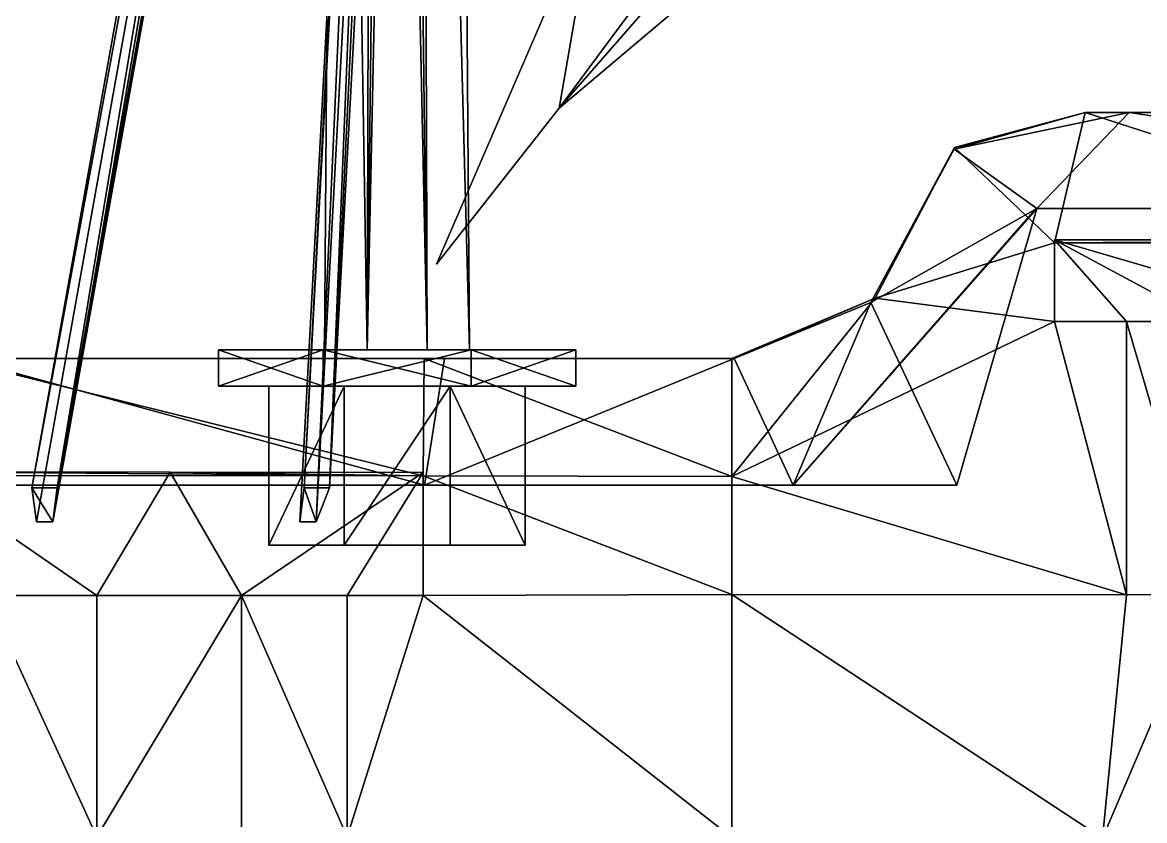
# Model space of a CAD drawing. Extents: x -936 to 1055, y -439 to 1376.
# Drawn here: x -160.4 to 227, y -45 to 230.6 of the extents above; entities that cross this region are included whole.
import ezdxf

# ---------------------------------------------------------------- set-up
doc = ezdxf.new("R2010")
doc.units = 0
doc.layers.get('0').update_dxf_attribs({"linetype": 'CONTINUOUS'})

msp = doc.modelspace()

# ---------------------------------------------------------------- linework, layer by layer
at = {"color": 7}
for points in [[(-157.17, 69.85, -378.05), (-35.44, 748.76, -31.68), (-33.89, 737.01, -20.45), (-157.17, 69.85, -378.05)], [(-157.17, 69.85, -378.05), (-148.42, 69.85, -378.05), (-35.44, 748.76, -31.68), (-157.17, 69.85, -378.05)], [(-33.89, 737.01, 20.45), (-35.44, 748.76, 31.68), (-157.17, 69.85, 378.05), (-33.89, 737.01, 20.45)], [(-35.44, 748.76, 31.68), (-148.42, 69.85, 378.05), (-157.17, 69.85, 378.05), (-35.44, 748.76, 31.68)], [(-148.42, 69.85, -378.05), (-26.69, 748.76, -31.68), (-35.44, 748.76, -31.68), (-148.42, 69.85, -378.05)], [(-148.42, 69.85, -378.05), (-28.24, 737.01, -20.45), (-26.69, 748.76, -31.68), (-148.42, 69.85, -378.05)], [(-35.44, 748.76, 31.68), (-26.69, 748.76, 31.68), (-148.42, 69.85, 378.05), (-35.44, 748.76, 31.68)], [(-26.69, 748.76, 31.68), (-28.24, 737.01, 20.45), (-148.42, 69.85, 378.05), (-26.69, 748.76, 31.68)], [(-63.12, 69.85, -378.05), (-26.69, 748.76, -31.68), (-28.24, 737.01, -20.45), (-63.12, 69.85, -378.05)], [(-63.12, 69.85, -378.05), (-54.37, 69.85, -378.05), (-26.69, 748.76, -31.68), (-63.12, 69.85, -378.05)], [(-28.24, 737.01, 20.45), (-26.69, 748.76, 31.68), (-63.12, 69.85, 378.05), (-28.24, 737.01, 20.45)], [(-26.69, 748.76, 31.68), (-54.37, 69.85, 378.05), (-63.12, 69.85, 378.05), (-26.69, 748.76, 31.68)], [(-54.37, 69.85, -378.05), (-17.94, 748.76, -31.68), (-26.69, 748.76, -31.68), (-54.37, 69.85, -378.05)], [(-54.37, 69.85, -378.05), (-22.6, 737.01, -20.45), (-17.94, 748.76, -31.68), (-54.37, 69.85, -378.05)], [(-26.69, 748.76, 31.68), (-17.94, 748.76, 31.68), (-54.37, 69.85, 378.05), (-26.69, 748.76, 31.68)], [(-17.94, 748.76, 31.68), (-22.6, 737.01, 20.45), (-54.37, 69.85, 378.05), (-17.94, 748.76, 31.68)], [(-155.62, 58.1, -366.81), (-157.17, 69.85, -378.05), (-33.89, 737.01, -20.45), (-155.62, 58.1, -366.81)], [(-33.89, 737.01, 20.45), (-157.17, 69.85, 378.05), (-155.62, 58.1, 366.81), (-33.89, 737.01, 20.45)], [(-149.97, 58.1, -366.81), (-155.62, 58.1, -366.81), (-33.89, 737.01, -20.45), (-149.97, 58.1, -366.81)], [(-33.89, 737.01, 20.45), (-155.62, 58.1, 366.81), (-149.97, 58.1, 366.81), (-33.89, 737.01, 20.45)], [(-149.97, 58.1, -366.81), (-33.89, 737.01, -20.45), (-28.24, 737.01, -20.45), (-149.97, 58.1, -366.81)], [(-148.42, 69.85, -378.05), (-149.97, 58.1, -366.81), (-28.24, 737.01, -20.45), (-148.42, 69.85, -378.05)], [(-28.24, 737.01, 20.45), (-33.89, 737.01, 20.45), (-149.97, 58.1, 366.81), (-28.24, 737.01, 20.45)], [(-28.24, 737.01, 20.45), (-149.97, 58.1, 366.81), (-148.42, 69.85, 378.05), (-28.24, 737.01, 20.45)], [(-59.03, 58.1, -366.82), (-64.67, 58.1, -366.82), (-28.24, 737.01, -20.45), (-59.03, 58.1, -366.82)], [(-64.67, 58.1, -366.82), (-63.12, 69.85, -378.05), (-28.24, 737.01, -20.45), (-64.67, 58.1, -366.82)], [(-28.24, 737.01, 20.45), (-64.67, 58.1, 366.82), (-59.03, 58.1, 366.82), (-28.24, 737.01, 20.45)], [(-28.24, 737.01, 20.45), (-63.12, 69.85, 378.05), (-64.67, 58.1, 366.82), (-28.24, 737.01, 20.45)], [(-59.03, 58.1, -366.82), (-28.24, 737.01, -20.45), (-22.6, 737.01, -20.45), (-59.03, 58.1, -366.82)], [(-54.37, 69.85, -378.05), (-59.03, 58.1, -366.82), (-22.6, 737.01, -20.45), (-54.37, 69.85, -378.05)], [(-22.6, 737.01, 20.45), (-28.24, 737.01, 20.45), (-59.03, 58.1, 366.82), (-22.6, 737.01, 20.45)], [(-22.6, 737.01, 20.45), (-59.03, 58.1, 366.82), (-54.37, 69.85, 378.05), (-22.6, 737.01, 20.45)], [(-51.52, 737.01, -8.47), (-51.52, 737.01, 8.47), (-56.09, 117.52, 10.36), (-51.52, 737.01, -8.47)], [(-56.09, 117.52, -10.36), (-51.52, 737.01, -8.47), (-56.09, 117.52, 10.36), (-56.09, 117.52, -10.36)], [(-41.43, 117.52, -25.02), (-51.52, 737.01, -8.47), (-56.09, 117.52, -10.36), (-41.43, 117.52, -25.02)], [(-56.09, 117.52, 10.36), (-51.52, 737.01, 8.47), (-41.43, 117.52, 25.02), (-56.09, 117.52, 10.36)], [(-41.43, 117.52, -25.02), (-39.54, 737.01, -20.45), (-51.52, 737.01, -8.47), (-41.43, 117.52, -25.02)], [(-51.52, 737.01, 8.47), (-39.54, 737.01, 20.45), (-41.43, 117.52, 25.02), (-51.52, 737.01, 8.47)], [(-33.89, 737.01, -20.45), (-39.54, 737.01, -20.45), (-41.43, 117.52, -25.02), (-33.89, 737.01, -20.45)], [(-28.24, 737.01, -20.45), (-33.89, 737.01, -20.45), (-41.43, 117.52, -25.02), (-28.24, 737.01, -20.45)], [(-20.7, 117.52, -25.02), (-28.24, 737.01, -20.45), (-41.43, 117.52, -25.02), (-20.7, 117.52, -25.02)], [(-41.43, 117.52, 25.02), (-39.54, 737.01, 20.45), (-33.89, 737.01, 20.45), (-41.43, 117.52, 25.02)], [(-41.43, 117.52, 25.02), (-33.89, 737.01, 20.45), (-20.7, 117.52, 25.02), (-41.43, 117.52, 25.02)], [(-33.89, 737.01, 20.45), (-28.24, 737.01, 20.45), (-20.7, 117.52, 25.02), (-33.89, 737.01, 20.45)], [(-20.7, 117.52, -25.02), (-22.6, 737.01, -20.45), (-28.24, 737.01, -20.45), (-20.7, 117.52, -25.02)], [(-28.24, 737.01, 20.45), (-22.6, 737.01, 20.45), (-20.7, 117.52, 25.02), (-28.24, 737.01, 20.45)], [(-6.05, 117.52, -10.36), (-10.62, 737.01, -8.47), (-22.6, 737.01, -20.45), (-6.05, 117.52, -10.36)], [(-6.05, 117.52, -10.36), (-22.6, 737.01, -20.45), (-20.7, 117.52, -25.02), (-6.05, 117.52, -10.36)], [(-22.6, 737.01, 20.45), (-10.62, 737.01, 8.47), (-6.05, 117.52, 10.36), (-22.6, 737.01, 20.45)], [(-20.7, 117.52, 25.02), (-22.6, 737.01, 20.45), (-6.05, 117.52, 10.36), (-20.7, 117.52, 25.02)], [(-10.62, 737.01, 8.47), (-10.62, 737.01, -8.47), (-6.05, 117.52, -10.36), (-10.62, 737.01, 8.47)], [(-6.05, 117.52, 10.36), (-10.62, 737.01, 8.47), (-6.05, 117.52, -10.36), (-6.05, 117.52, 10.36)], [(24.95, 200.96, -319.26), (94.26, 280.52, -330.61), (37.62, 274.76, -396.2), (24.95, 200.96, -319.26)], [(24.95, 200.96, -319.26), (69.14, 238.4, -260.86), (94.26, 280.52, -330.61), (24.95, 200.96, -319.26)], [(37.62, 274.76, 396.2), (94.26, 280.52, 330.61), (24.95, 200.96, 319.26), (37.62, 274.76, 396.2)], [(94.26, 280.52, 330.61), (69.14, 238.4, 260.86), (24.95, 200.96, 319.26), (94.26, 280.52, 330.61)], [(-17.46, 147.12, -351.19), (24.95, 200.96, -319.26), (37.62, 274.76, -396.2), (-17.46, 147.12, -351.19)], [(37.62, 274.76, -396.2), (24.95, 200.96, -319.26), (-17.46, 147.12, -351.19), (37.62, 274.76, -396.2)], [(37.62, 274.76, 396.2), (24.95, 200.96, 319.26), (-17.46, 147.12, 351.19), (37.62, 274.76, 396.2)], [(-17.46, 147.12, 351.19), (24.95, 200.96, 319.26), (37.62, 274.76, 396.2), (-17.46, 147.12, 351.19)], [(37.62, 274.76, -396.2), (79.4, 274.59, -330.61), (24.95, 200.96, -319.26), (37.62, 274.76, -396.2)], [(24.95, 200.96, 319.26), (79.4, 274.59, 330.61), (37.62, 274.76, 396.2), (24.95, 200.96, 319.26)], [(79.4, 274.59, -330.61), (69.14, 238.4, -260.86), (24.95, 200.96, -319.26), (79.4, 274.59, -330.61)], [(24.95, 200.96, 319.26), (69.14, 238.4, 260.86), (79.4, 274.59, 330.61), (24.95, 200.96, 319.26)], [(206.48, 199.52, -300.86), (221.7, 199.52, -255.4), (161.31, 186.85, -263.65), (206.48, 199.52, -300.86)], [(206.48, 199.52, -300.86), (161.31, 186.85, -263.65), (161.38, 187.4, -305.66), (206.48, 199.52, -300.86)], [(221.7, 199.52, -255.4), (189.78, 166.28, -242.96), (161.31, 186.85, -263.65), (221.7, 199.52, -255.4)], [(161.31, 186.85, 263.65), (221.7, 199.52, 255.4), (206.48, 199.52, 300.86), (161.31, 186.85, 263.65)], [(161.38, 187.4, 305.66), (161.31, 186.85, 263.65), (206.48, 199.52, 300.86), (161.38, 187.4, 305.66)], [(161.31, 186.85, 263.65), (189.78, 166.28, 242.96), (221.7, 199.52, 255.4), (161.31, 186.85, 263.65)], [(206.48, 199.52, -300.86), (161.38, 187.4, -305.66), (195.98, 154.5, -317.41), (206.48, 199.52, -300.86)], [(195.98, 154.5, 317.41), (161.38, 187.4, 305.66), (206.48, 199.52, 300.86), (195.98, 154.5, 317.41)], [(442.07, 166.28, -221.99), (189.78, 166.28, -242.96), (221.7, 199.52, -255.4), (442.07, 166.28, -221.99)], [(221.7, 199.52, 255.4), (189.78, 166.28, 242.96), (442.07, 166.28, 221.99), (221.7, 199.52, 255.4)], [(206.48, 199.52, -300.86), (195.98, 154.5, -317.41), (347.2, 153.99, -302.72), (206.48, 199.52, -300.86)], [(347.2, 153.99, 302.72), (195.98, 154.5, 317.41), (206.48, 199.52, 300.86), (347.2, 153.99, 302.72)], [(221.7, 199.52, -255.4), (206.48, 199.52, -300.86), (344.98, 199.52, -288.37), (221.7, 199.52, -255.4)], [(206.48, 199.52, -300.86), (347.2, 153.99, -302.72), (344.98, 199.52, -288.37), (206.48, 199.52, -300.86)], [(344.98, 199.52, 288.37), (206.48, 199.52, 300.86), (221.7, 199.52, 255.4), (344.98, 199.52, 288.37)], [(344.98, 199.52, 288.37), (347.2, 153.99, 302.72), (206.48, 199.52, 300.86), (344.98, 199.52, 288.37)], [(444.51, 199.52, -238.95), (221.7, 199.52, -255.4), (344.98, 199.52, -288.37), (444.51, 199.52, -238.95)], [(442.07, 166.28, -221.99), (221.7, 199.52, -255.4), (444.51, 199.52, -238.95), (442.07, 166.28, -221.99)], [(344.98, 199.52, 288.37), (221.7, 199.52, 255.4), (444.51, 199.52, 238.95), (344.98, 199.52, 288.37)], [(444.51, 199.52, 238.95), (221.7, 199.52, 255.4), (442.07, 166.28, 221.99), (444.51, 199.52, 238.95)], [(132.55, 133.82, -270.34), (133.97, 135.36, -308.48), (161.38, 187.4, -305.66), (132.55, 133.82, -270.34)], [(132.55, 133.82, -270.34), (161.38, 187.4, -305.66), (161.31, 186.85, -263.65), (132.55, 133.82, -270.34)], [(161.38, 187.4, 305.66), (133.97, 135.36, 308.48), (132.55, 133.82, 270.34), (161.38, 187.4, 305.66)], [(161.31, 186.85, 263.65), (161.38, 187.4, 305.66), (132.55, 133.82, 270.34), (161.31, 186.85, 263.65)], [(132.55, 133.82, -270.34), (161.31, 186.85, -263.65), (189.78, 166.28, -242.96), (132.55, 133.82, -270.34)], [(189.78, 166.28, 242.96), (161.31, 186.85, 263.65), (132.55, 133.82, 270.34), (189.78, 166.28, 242.96)], [(195.98, 154.5, -317.41), (161.38, 187.4, -305.66), (133.97, 135.36, -308.48), (195.98, 154.5, -317.41)], [(133.97, 135.36, 308.48), (161.38, 187.4, 305.66), (195.98, 154.5, 317.41), (133.97, 135.36, 308.48)], [(105.66, 70.79, 0), (189.78, 166.27, -39.16), (189.56, 166.28, 0), (105.66, 70.79, 0)], [(189.56, 166.28, 0), (189.78, 166.27, 39.16), (105.66, 70.79, 0), (189.56, 166.28, 0)], [(189.78, 166.27, -39.16), (105.66, 70.79, -39.16), (162.24, 70.79, -39.16), (189.78, 166.27, -39.16)], [(105.66, 70.79, 0), (105.66, 70.79, -39.16), (189.78, 166.27, -39.16), (105.66, 70.79, 0)], [(162.24, 70.79, 39.16), (105.66, 70.79, 39.16), (189.78, 166.27, 39.16), (162.24, 70.79, 39.16)], [(189.78, 166.27, 39.16), (105.66, 70.79, 39.16), (105.66, 70.79, 0), (189.78, 166.27, 39.16)], [(162.24, 70.79, -248.13), (132.55, 133.82, -270.34), (189.78, 166.28, -242.96), (162.24, 70.79, -248.13)], [(189.78, 166.28, 242.96), (132.55, 133.82, 270.34), (162.24, 70.79, 248.13), (189.78, 166.28, 242.96)], [(162.24, 70.79, -39.16), (162.24, 70.79, -248.13), (189.78, 166.28, -242.96), (162.24, 70.79, -39.16)], [(189.78, 166.27, -39.16), (162.24, 70.79, -39.16), (189.78, 166.28, -242.96), (189.78, 166.27, -39.16)], [(189.78, 166.28, 242.96), (162.24, 70.79, 248.13), (162.24, 70.79, 39.16), (189.78, 166.28, 242.96)], [(189.78, 166.28, 242.96), (162.24, 70.79, 39.16), (189.78, 166.27, 39.16), (189.78, 166.28, 242.96)], [(442.07, 166.28, 0), (189.56, 166.28, 0), (189.78, 166.27, -39.16), (442.07, 166.28, 0)], [(189.78, 166.27, 39.16), (189.56, 166.28, 0), (442.07, 166.28, 0), (189.78, 166.27, 39.16)], [(442.07, 166.28, -39.16), (442.07, 166.28, 0), (189.78, 166.27, -39.16), (442.07, 166.28, -39.16)], [(442.07, 166.28, -221.99), (442.07, 166.28, -39.16), (189.78, 166.27, -39.16), (442.07, 166.28, -221.99)], [(189.78, 166.28, -242.96), (442.07, 166.28, -221.99), (189.78, 166.27, -39.16), (189.78, 166.28, -242.96)], [(189.78, 166.27, 39.16), (442.07, 166.28, 0), (442.07, 166.28, 39.16), (189.78, 166.27, 39.16)], [(189.78, 166.27, 39.16), (442.07, 166.28, 39.16), (442.07, 166.28, 221.99), (189.78, 166.27, 39.16)], [(189.78, 166.27, 39.16), (442.07, 166.28, 221.99), (189.78, 166.28, 242.96), (189.78, 166.27, 39.16)], [(347.2, 155.56, -328.2), (347.2, 153.99, -302.72), (195.98, 154.5, -317.41), (347.2, 155.56, -328.2)], [(347.2, 155.56, -328.2), (195.98, 154.5, -317.41), (195.98, 155.46, -337.08), (347.2, 155.56, -328.2)], [(195.98, 155.46, -337.08), (292.63, 127.33, -337.97), (347.2, 155.56, -328.2), (195.98, 155.46, -337.08)], [(195.98, 154.5, 317.41), (347.2, 153.99, 302.72), (347.2, 155.56, 328.2), (195.98, 154.5, 317.41)], [(195.98, 155.46, 337.08), (195.98, 154.5, 317.41), (347.2, 155.56, 328.2), (195.98, 155.46, 337.08)], [(347.2, 155.56, 328.2), (292.63, 127.33, 337.97), (195.98, 155.46, 337.08), (347.2, 155.56, 328.2)], [(195.98, 155.46, -337.08), (195.98, 154.5, -317.41), (195.98, 127.33, -319.19), (195.98, 155.46, -337.08)], [(195.98, 155.46, -337.08), (195.98, 127.33, -319.19), (195.98, 127.33, -337.97), (195.98, 155.46, -337.08)], [(195.98, 127.33, -337.97), (220.83, 127.33, -337.97), (195.98, 155.46, -337.08), (195.98, 127.33, -337.97)], [(195.98, 155.46, -337.08), (220.83, 127.33, -337.97), (248.41, 127.33, -337.97), (195.98, 155.46, -337.08)], [(195.98, 155.46, -337.08), (248.41, 127.33, -337.97), (292.63, 127.33, -337.97), (195.98, 155.46, -337.08)], [(195.98, 127.33, 319.19), (195.98, 154.5, 317.41), (195.98, 155.46, 337.08), (195.98, 127.33, 319.19)], [(195.98, 127.33, 337.97), (195.98, 127.33, 319.19), (195.98, 155.46, 337.08), (195.98, 127.33, 337.97)], [(195.98, 155.46, 337.08), (220.83, 127.33, 337.97), (195.98, 127.33, 337.97), (195.98, 155.46, 337.08)], [(248.41, 127.33, 337.97), (220.83, 127.33, 337.97), (195.98, 155.46, 337.08), (248.41, 127.33, 337.97)], [(292.63, 127.33, 337.97), (248.41, 127.33, 337.97), (195.98, 155.46, 337.08), (292.63, 127.33, 337.97)], [(195.98, 127.33, -319.19), (195.98, 154.5, -317.41), (133.97, 135.36, -308.48), (195.98, 127.33, -319.19)], [(133.97, 135.36, 308.48), (195.98, 154.5, 317.41), (195.98, 127.33, 319.19), (133.97, 135.36, 308.48)], [(85.35, 114.58, -271.45), (84.56, 114.58, -311.39), (133.97, 135.36, -308.48), (85.35, 114.58, -271.45)], [(133.97, 135.36, -308.48), (84.56, 114.58, -311.39), (84.56, 73.8, -332.71), (133.97, 135.36, -308.48)], [(133.97, 135.36, -308.48), (84.56, 73.8, -332.71), (195.98, 127.33, -319.19), (133.97, 135.36, -308.48)], [(133.97, 135.36, 308.48), (84.56, 114.58, 311.39), (85.35, 114.58, 271.45), (133.97, 135.36, 308.48)], [(84.56, 73.8, 332.71), (84.56, 114.58, 311.39), (133.97, 135.36, 308.48), (84.56, 73.8, 332.71)], [(195.98, 127.33, 319.19), (84.56, 73.8, 332.71), (133.97, 135.36, 308.48), (195.98, 127.33, 319.19)], [(85.35, 114.58, -271.45), (133.97, 135.36, -308.48), (132.55, 133.82, -270.34), (85.35, 114.58, -271.45)], [(132.55, 133.82, 270.34), (133.97, 135.36, 308.48), (85.35, 114.58, 271.45), (132.55, 133.82, 270.34)], [(85.35, 114.58, -271.45), (132.55, 133.82, -270.34), (105.66, 70.79, -250.33), (85.35, 114.58, -271.45)], [(105.66, 70.79, 250.33), (132.55, 133.82, 270.34), (85.35, 114.58, 271.45), (105.66, 70.79, 250.33)], [(132.55, 133.82, -270.34), (162.24, 70.79, -248.13), (105.66, 70.79, -250.33), (132.55, 133.82, -270.34)], [(105.66, 70.79, 250.33), (162.24, 70.79, 248.13), (132.55, 133.82, 270.34), (105.66, 70.79, 250.33)], [(220.83, 32.9, -340.5), (195.98, 127.33, -319.19), (84.56, 73.8, -332.71), (220.83, 32.9, -340.5)], [(84.56, 73.8, 332.71), (195.98, 127.33, 319.19), (220.83, 32.9, 340.5), (84.56, 73.8, 332.71)], [(220.83, 127.33, -320.73), (220.83, 127.33, -337.97), (195.98, 127.33, -337.97), (220.83, 127.33, -320.73)], [(195.98, 127.33, -319.19), (220.83, 127.33, -320.73), (195.98, 127.33, -337.97), (195.98, 127.33, -319.19)], [(195.98, 127.33, -319.19), (220.83, 32.9, -340.5), (220.83, 127.33, -320.73), (195.98, 127.33, -319.19)], [(195.98, 127.33, 337.97), (220.83, 127.33, 337.97), (220.83, 127.33, 320.73), (195.98, 127.33, 337.97)], [(195.98, 127.33, 337.97), (220.83, 127.33, 320.73), (195.98, 127.33, 319.19), (195.98, 127.33, 337.97)], [(220.83, 127.33, 320.73), (220.83, 32.9, 340.5), (195.98, 127.33, 319.19), (220.83, 127.33, 320.73)], [(248.41, 33.04, -344.5), (248.41, 127.33, -337.97), (220.83, 127.33, -337.97), (248.41, 33.04, -344.5)], [(220.83, 32.9, -340.5), (248.41, 33.04, -344.5), (220.83, 127.33, -337.97), (220.83, 32.9, -340.5)], [(220.83, 127.33, -337.97), (220.83, 127.33, -320.73), (220.83, 32.9, -340.5), (220.83, 127.33, -337.97)], [(220.83, 127.33, 337.97), (248.41, 127.33, 337.97), (248.41, 33.04, 344.5), (220.83, 127.33, 337.97)], [(220.83, 127.33, 337.97), (248.41, 33.04, 344.5), (220.83, 32.9, 340.5), (220.83, 127.33, 337.97)], [(220.83, 32.9, 340.5), (220.83, 127.33, 320.73), (220.83, 127.33, 337.97), (220.83, 32.9, 340.5)], [(-92.76, 117.52, -25.56), (-92.76, 117.52, 25.56), (-92.76, 105.04, 25.56), (-92.76, 117.52, -25.56)], [(-92.76, 105.04, -25.56), (-92.76, 117.52, -25.56), (-92.76, 105.04, 25.56), (-92.76, 105.04, -25.56)], [(-56.09, 117.52, -10.36), (-56.09, 117.52, 10.36), (-92.76, 117.52, 25.56), (-56.09, 117.52, -10.36)], [(-92.76, 117.52, -25.56), (-56.09, 117.52, -10.36), (-92.76, 117.52, 25.56), (-92.76, 117.52, -25.56)], [(-56.62, 105.04, -61.7), (-56.62, 117.52, -61.7), (-92.76, 117.52, -25.56), (-56.62, 105.04, -61.7)], [(-56.62, 105.04, -61.7), (-92.76, 117.52, -25.56), (-92.76, 105.04, -25.56), (-56.62, 105.04, -61.7)], [(-56.62, 117.52, -61.7), (-56.09, 117.52, -10.36), (-92.76, 117.52, -25.56), (-56.62, 117.52, -61.7)], [(-92.76, 105.04, 25.56), (-92.76, 117.52, 25.56), (-56.62, 117.52, 61.7), (-92.76, 105.04, 25.56)], [(-92.76, 105.04, 25.56), (-56.62, 117.52, 61.7), (-56.62, 105.04, 61.7), (-92.76, 105.04, 25.56)], [(-92.76, 117.52, 25.56), (-56.09, 117.52, 10.36), (-56.62, 117.52, 61.7), (-92.76, 117.52, 25.56)], [(-56.62, 117.52, -61.7), (-41.43, 117.52, -25.02), (-56.09, 117.52, -10.36), (-56.62, 117.52, -61.7)], [(-5.51, 117.52, -61.7), (-56.62, 117.52, -61.7), (-56.62, 105.04, -61.7), (-5.51, 117.52, -61.7)], [(-5.51, 105.04, -61.7), (-5.51, 117.52, -61.7), (-56.62, 105.04, -61.7), (-5.51, 105.04, -61.7)], [(-5.51, 117.52, -61.7), (-41.43, 117.52, -25.02), (-56.62, 117.52, -61.7), (-5.51, 117.52, -61.7)], [(-56.09, 117.52, 10.36), (-41.43, 117.52, 25.02), (-56.62, 117.52, 61.7), (-56.09, 117.52, 10.36)], [(-56.62, 117.52, 61.7), (-5.51, 117.52, 61.7), (-5.51, 105.04, 61.7), (-56.62, 117.52, 61.7)], [(-56.62, 105.04, 61.7), (-56.62, 117.52, 61.7), (-5.51, 105.04, 61.7), (-56.62, 105.04, 61.7)], [(-56.62, 117.52, 61.7), (-41.43, 117.52, 25.02), (-5.51, 117.52, 61.7), (-56.62, 117.52, 61.7)], [(-5.51, 117.52, -61.7), (-20.7, 117.52, -25.02), (-41.43, 117.52, -25.02), (-5.51, 117.52, -61.7)], [(-41.43, 117.52, 25.02), (-20.7, 117.52, 25.02), (-5.51, 117.52, 61.7), (-41.43, 117.52, 25.02)], [(30.63, 117.52, -25.56), (-6.05, 117.52, -10.36), (-20.7, 117.52, -25.02), (30.63, 117.52, -25.56)], [(30.63, 117.52, -25.56), (-20.7, 117.52, -25.02), (-5.51, 117.52, -61.7), (30.63, 117.52, -25.56)], [(-20.7, 117.52, 25.02), (-6.05, 117.52, 10.36), (30.63, 117.52, 25.56), (-20.7, 117.52, 25.02)], [(-5.51, 117.52, 61.7), (-20.7, 117.52, 25.02), (30.63, 117.52, 25.56), (-5.51, 117.52, 61.7)], [(-6.05, 117.52, 10.36), (-6.05, 117.52, -10.36), (30.63, 117.52, -25.56), (-6.05, 117.52, 10.36)], [(30.63, 117.52, 25.56), (-6.05, 117.52, 10.36), (30.63, 117.52, -25.56), (30.63, 117.52, 25.56)], [(30.63, 105.04, -25.56), (30.63, 117.52, -25.56), (-5.51, 117.52, -61.7), (30.63, 105.04, -25.56)], [(30.63, 105.04, -25.56), (-5.51, 117.52, -61.7), (-5.51, 105.04, -61.7), (30.63, 105.04, -25.56)], [(-5.51, 105.04, 61.7), (-5.51, 117.52, 61.7), (30.63, 117.52, 25.56), (-5.51, 105.04, 61.7)], [(-5.51, 105.04, 61.7), (30.63, 117.52, 25.56), (30.63, 105.04, 25.56), (-5.51, 105.04, 61.7)], [(30.63, 117.52, 25.56), (30.63, 117.52, -25.56), (30.63, 105.04, -25.56), (30.63, 117.52, 25.56)], [(30.63, 105.04, 25.56), (30.63, 117.52, 25.56), (30.63, 105.04, -25.56), (30.63, 105.04, 25.56)], [(-22.05, 74.05, -339.99), (-185.55, 114.58, -313.54), (-284.08, 74.09, -341.12), (-22.05, 74.05, -339.99)], [(-284.08, 74.09, 341.12), (-185.55, 114.58, 313.54), (-22.05, 74.05, 339.99), (-284.08, 74.09, 341.12)], [(-216.52, 70.79, -257.07), (-181.31, 114.58, -272.94), (-21.63, 70.79, -257.16), (-216.52, 70.79, -257.07)], [(-21.63, 70.79, 257.16), (-181.31, 114.58, 272.94), (-216.52, 70.79, 257.07), (-21.63, 70.79, 257.16)], [(-22.05, 74.05, -339.99), (-21.75, 114.58, -313.31), (-185.55, 114.58, -313.54), (-22.05, 74.05, -339.99)], [(-21.75, 114.58, -313.31), (-181.31, 114.58, -272.94), (-185.55, 114.58, -313.54), (-21.75, 114.58, -313.31)], [(-185.55, 114.58, 313.54), (-21.75, 114.58, 313.31), (-22.05, 74.05, 339.99), (-185.55, 114.58, 313.54)], [(-185.55, 114.58, 313.54), (-181.31, 114.58, 272.94), (-21.75, 114.58, 313.31), (-185.55, 114.58, 313.54)], [(-21.75, 114.58, -313.31), (-14.64, 114.58, -274.81), (-181.31, 114.58, -272.94), (-21.75, 114.58, -313.31)], [(-181.31, 114.58, -272.94), (-14.64, 114.58, -274.81), (-21.63, 70.79, -257.16), (-181.31, 114.58, -272.94)], [(-181.31, 114.58, 272.94), (-14.64, 114.58, 274.81), (-21.75, 114.58, 313.31), (-181.31, 114.58, 272.94)], [(-21.63, 70.79, 257.16), (-14.64, 114.58, 274.81), (-181.31, 114.58, 272.94), (-21.63, 70.79, 257.16)], [(-21.75, 114.58, -313.31), (-22.05, 74.05, -339.99), (84.56, 73.8, -332.71), (-21.75, 114.58, -313.31)], [(84.56, 73.8, 332.71), (-22.05, 74.05, 339.99), (-21.75, 114.58, 313.31), (84.56, 73.8, 332.71)], [(84.56, 114.58, -311.39), (-21.75, 114.58, -313.31), (84.56, 73.8, -332.71), (84.56, 114.58, -311.39)], [(-14.64, 114.58, -274.81), (-21.75, 114.58, -313.31), (84.56, 114.58, -311.39), (-14.64, 114.58, -274.81)], [(84.56, 73.8, 332.71), (-21.75, 114.58, 313.31), (84.56, 114.58, 311.39), (84.56, 73.8, 332.71)], [(84.56, 114.58, 311.39), (-21.75, 114.58, 313.31), (-14.64, 114.58, 274.81), (84.56, 114.58, 311.39)], [(-21.63, 70.79, -257.16), (-14.64, 114.58, -274.81), (85.35, 114.58, -271.45), (-21.63, 70.79, -257.16)], [(-21.63, 70.79, -257.16), (85.35, 114.58, -271.45), (105.66, 70.79, -250.33), (-21.63, 70.79, -257.16)], [(85.35, 114.58, 271.45), (-14.64, 114.58, 274.81), (-21.63, 70.79, 257.16), (85.35, 114.58, 271.45)], [(105.66, 70.79, 250.33), (85.35, 114.58, 271.45), (-21.63, 70.79, 257.16), (105.66, 70.79, 250.33)], [(-14.64, 114.58, -274.81), (84.56, 114.58, -311.39), (85.35, 114.58, -271.45), (-14.64, 114.58, -274.81)], [(85.35, 114.58, 271.45), (84.56, 114.58, 311.39), (-14.64, 114.58, 274.81), (85.35, 114.58, 271.45)], [(-75.31, 105.04, -18.33), (-92.76, 105.04, -25.56), (-92.76, 105.04, 25.56), (-75.31, 105.04, -18.33)], [(-75.31, 105.04, -18.33), (-92.76, 105.04, 25.56), (-75.31, 105.04, 18.33), (-75.31, 105.04, -18.33)], [(-56.62, 105.04, -61.7), (-92.76, 105.04, -25.56), (-75.31, 105.04, -18.33), (-56.62, 105.04, -61.7)], [(-75.31, 105.04, 18.33), (-92.76, 105.04, 25.56), (-56.62, 105.04, 61.7), (-75.31, 105.04, 18.33)], [(-75.31, 105.04, -18.33), (-75.31, 105.04, 18.33), (-75.31, 50.06, 18.33), (-75.31, 105.04, -18.33)], [(-75.31, 50.06, -18.33), (-75.31, 105.04, -18.33), (-75.31, 50.06, 18.33), (-75.31, 50.06, -18.33)], [(-49.39, 105.04, -44.24), (-75.31, 105.04, -18.33), (-75.31, 50.06, -18.33), (-49.39, 105.04, -44.24)], [(-49.39, 50.06, -44.24), (-49.39, 105.04, -44.24), (-75.31, 50.06, -18.33), (-49.39, 50.06, -44.24)], [(-49.39, 105.04, -44.24), (-56.62, 105.04, -61.7), (-75.31, 105.04, -18.33), (-49.39, 105.04, -44.24)], [(-75.31, 50.06, 18.33), (-75.31, 105.04, 18.33), (-49.39, 105.04, 44.24), (-75.31, 50.06, 18.33)], [(-75.31, 50.06, 18.33), (-49.39, 105.04, 44.24), (-49.39, 50.06, 44.24), (-75.31, 50.06, 18.33)], [(-75.31, 105.04, 18.33), (-56.62, 105.04, 61.7), (-49.39, 105.04, 44.24), (-75.31, 105.04, 18.33)], [(-12.74, 105.04, -44.24), (-5.51, 105.04, -61.7), (-56.62, 105.04, -61.7), (-12.74, 105.04, -44.24)], [(-12.74, 105.04, -44.24), (-56.62, 105.04, -61.7), (-49.39, 105.04, -44.24), (-12.74, 105.04, -44.24)], [(-56.62, 105.04, 61.7), (-5.51, 105.04, 61.7), (-12.74, 105.04, 44.24), (-56.62, 105.04, 61.7)], [(-49.39, 105.04, 44.24), (-56.62, 105.04, 61.7), (-12.74, 105.04, 44.24), (-49.39, 105.04, 44.24)], [(-12.74, 105.04, -44.24), (-49.39, 105.04, -44.24), (-49.39, 50.06, -44.24), (-12.74, 105.04, -44.24)], [(-12.74, 50.06, -44.24), (-12.74, 105.04, -44.24), (-49.39, 50.06, -44.24), (-12.74, 50.06, -44.24)], [(-49.39, 50.06, 44.24), (-49.39, 105.04, 44.24), (-12.74, 105.04, 44.24), (-49.39, 50.06, 44.24)], [(-49.39, 50.06, 44.24), (-12.74, 105.04, 44.24), (-12.74, 50.06, 44.24), (-49.39, 50.06, 44.24)], [(13.17, 50.06, -18.33), (13.17, 105.04, -18.33), (-12.74, 105.04, -44.24), (13.17, 50.06, -18.33)], [(13.17, 50.06, -18.33), (-12.74, 105.04, -44.24), (-12.74, 50.06, -44.24), (13.17, 50.06, -18.33)], [(13.17, 105.04, -18.33), (-5.51, 105.04, -61.7), (-12.74, 105.04, -44.24), (13.17, 105.04, -18.33)], [(-12.74, 105.04, 44.24), (13.17, 105.04, 18.33), (13.17, 50.06, 18.33), (-12.74, 105.04, 44.24)], [(-12.74, 50.06, 44.24), (-12.74, 105.04, 44.24), (13.17, 50.06, 18.33), (-12.74, 50.06, 44.24)], [(-12.74, 105.04, 44.24), (-5.51, 105.04, 61.7), (13.17, 105.04, 18.33), (-12.74, 105.04, 44.24)], [(13.17, 105.04, -18.33), (30.63, 105.04, -25.56), (-5.51, 105.04, -61.7), (13.17, 105.04, -18.33)], [(-5.51, 105.04, 61.7), (30.63, 105.04, 25.56), (13.17, 105.04, 18.33), (-5.51, 105.04, 61.7)], [(13.17, 105.04, 18.33), (13.17, 105.04, -18.33), (13.17, 50.06, -18.33), (13.17, 105.04, 18.33)], [(13.17, 50.06, 18.33), (13.17, 105.04, 18.33), (13.17, 50.06, -18.33), (13.17, 50.06, 18.33)], [(13.17, 105.04, 18.33), (30.63, 105.04, 25.56), (30.63, 105.04, -25.56), (13.17, 105.04, 18.33)], [(13.17, 105.04, 18.33), (30.63, 105.04, -25.56), (13.17, 105.04, -18.33), (13.17, 105.04, 18.33)], [(-196.74, 75.46, -377.09), (-22.05, 74.05, -339.99), (-284.08, 74.09, -341.12), (-196.74, 75.46, -377.09)], [(-284.08, 74.09, 341.12), (-22.05, 74.05, 339.99), (-196.74, 75.46, 377.09), (-284.08, 74.09, 341.12)], [(-196.74, 75.46, -377.09), (-109.4, 75.3, -377.09), (-22.05, 74.05, -339.99), (-196.74, 75.46, -377.09)], [(-196.74, 75.46, -377.09), (-173.1, 32.76, -391.1), (-134.74, 32.76, -391.1), (-196.74, 75.46, -377.09)], [(-196.74, 75.46, -377.09), (-134.74, 32.76, -391.1), (-109.4, 75.3, -377.09), (-196.74, 75.46, -377.09)], [(-22.05, 74.05, 339.99), (-109.4, 75.3, 377.09), (-196.74, 75.46, 377.09), (-22.05, 74.05, 339.99)], [(-134.74, 32.76, 391.1), (-173.1, 32.76, 391.1), (-196.74, 75.46, 377.09), (-134.74, 32.76, 391.1)], [(-109.4, 75.3, 377.09), (-134.74, 32.76, 391.1), (-196.74, 75.46, 377.09), (-109.4, 75.3, 377.09)], [(-84.76, 32.76, -391.1), (-109.4, 75.3, -377.09), (-134.74, 32.76, -391.1), (-84.76, 32.76, -391.1)], [(-134.74, 32.76, 391.1), (-109.4, 75.3, 377.09), (-84.76, 32.76, 391.1), (-134.74, 32.76, 391.1)], [(-109.4, 75.3, -377.09), (-22.05, 75.14, -377.09), (-22.05, 74.05, -339.99), (-109.4, 75.3, -377.09)], [(-84.76, 32.76, -391.1), (-22.05, 75.14, -377.09), (-109.4, 75.3, -377.09), (-84.76, 32.76, -391.1)], [(-22.05, 74.05, 339.99), (-22.05, 75.14, 377.09), (-109.4, 75.3, 377.09), (-22.05, 74.05, 339.99)], [(-109.4, 75.3, 377.09), (-22.05, 75.14, 377.09), (-84.76, 32.76, 391.1), (-109.4, 75.3, 377.09)], [(-22.05, 75.14, -377.09), (-84.76, 32.76, -391.1), (-48.29, 32.76, -391.1), (-22.05, 75.14, -377.09)], [(-48.29, 32.76, 391.1), (-84.76, 32.76, 391.1), (-22.05, 75.14, 377.09), (-48.29, 32.76, 391.1)], [(-22.05, 32.76, -391.1), (-22.05, 75.14, -377.09), (-48.29, 32.76, -391.1), (-22.05, 32.76, -391.1)], [(-48.29, 32.76, 391.1), (-22.05, 75.14, 377.09), (-22.05, 32.76, 391.1), (-48.29, 32.76, 391.1)], [(-22.05, 75.14, -377.09), (-22.05, 32.76, -391.1), (-22.05, 32.76, -348.57), (-22.05, 75.14, -377.09)], [(-22.05, 74.05, -339.99), (-22.05, 75.14, -377.09), (-22.05, 32.76, -348.57), (-22.05, 74.05, -339.99)], [(-22.05, 32.76, 348.57), (-22.05, 32.76, 391.1), (-22.05, 75.14, 377.09), (-22.05, 32.76, 348.57)], [(-22.05, 32.76, 348.57), (-22.05, 75.14, 377.09), (-22.05, 74.05, 339.99), (-22.05, 32.76, 348.57)], [(-22.05, 74.05, -339.99), (-22.05, 32.76, -348.57), (84.56, 33.07, -345.44), (-22.05, 74.05, -339.99)], [(84.56, 73.8, -332.71), (-22.05, 74.05, -339.99), (84.56, 33.07, -345.44), (84.56, 73.8, -332.71)], [(84.56, 33.07, 345.44), (-22.05, 32.76, 348.57), (-22.05, 74.05, 339.99), (84.56, 33.07, 345.44)], [(84.56, 33.07, 345.44), (-22.05, 74.05, 339.99), (84.56, 73.8, 332.71), (84.56, 33.07, 345.44)], [(220.83, 32.9, -340.5), (84.56, 73.8, -332.71), (84.56, 33.07, -345.44), (220.83, 32.9, -340.5)], [(84.56, 33.07, 345.44), (84.56, 73.8, 332.71), (220.83, 32.9, 340.5), (84.56, 33.07, 345.44)], [(-216.52, 70.79, -185.25), (-216.52, 70.79, -257.07), (-21.63, 70.79, -257.16), (-216.52, 70.79, -185.25)], [(-216.52, 70.79, -185.25), (-21.63, 70.79, -257.16), (-23.42, 70.79, 0), (-216.52, 70.79, -185.25)], [(-216.52, 70.79, 0), (-216.52, 70.79, -185.25), (-23.42, 70.79, 0), (-216.52, 70.79, 0)], [(-21.63, 70.79, 257.16), (-216.52, 70.79, 257.07), (-216.52, 70.79, 185.25), (-21.63, 70.79, 257.16)], [(-23.42, 70.79, 0), (-21.63, 70.79, 257.16), (-216.52, 70.79, 185.25), (-23.42, 70.79, 0)], [(-23.42, 70.79, 0), (-216.52, 70.79, 185.25), (-216.52, 70.79, 0), (-23.42, 70.79, 0)], [(-149.97, 58.1, -366.81), (-148.42, 69.85, -378.05), (-157.17, 69.85, -378.05), (-149.97, 58.1, -366.81)], [(-155.62, 58.1, -366.81), (-149.97, 58.1, -366.81), (-157.17, 69.85, -378.05), (-155.62, 58.1, -366.81)], [(-157.17, 69.85, 378.05), (-148.42, 69.85, 378.05), (-149.97, 58.1, 366.81), (-157.17, 69.85, 378.05)], [(-157.17, 69.85, 378.05), (-149.97, 58.1, 366.81), (-155.62, 58.1, 366.81), (-157.17, 69.85, 378.05)], [(-64.67, 58.1, -366.82), (-59.03, 58.1, -366.82), (-63.12, 69.85, -378.05), (-64.67, 58.1, -366.82)], [(-63.12, 69.85, 378.05), (-59.03, 58.1, 366.82), (-64.67, 58.1, 366.82), (-63.12, 69.85, 378.05)], [(-59.03, 58.1, -366.82), (-54.37, 69.85, -378.05), (-63.12, 69.85, -378.05), (-59.03, 58.1, -366.82)], [(-63.12, 69.85, 378.05), (-54.37, 69.85, 378.05), (-59.03, 58.1, 366.82), (-63.12, 69.85, 378.05)], [(-23.42, 70.79, 0), (-21.63, 70.79, -257.16), (105.66, 70.79, -39.16), (-23.42, 70.79, 0)], [(105.66, 70.79, 0), (-23.42, 70.79, 0), (105.66, 70.79, -39.16), (105.66, 70.79, 0)], [(105.66, 70.79, 39.16), (-21.63, 70.79, 257.16), (-23.42, 70.79, 0), (105.66, 70.79, 39.16)], [(105.66, 70.79, 39.16), (-23.42, 70.79, 0), (105.66, 70.79, 0), (105.66, 70.79, 39.16)], [(-21.63, 70.79, -257.16), (105.66, 70.79, -250.33), (105.66, 70.79, -39.16), (-21.63, 70.79, -257.16)], [(105.66, 70.79, 39.16), (105.66, 70.79, 250.33), (-21.63, 70.79, 257.16), (105.66, 70.79, 39.16)], [(105.66, 70.79, -39.16), (105.66, 70.79, -250.33), (162.24, 70.79, -248.13), (105.66, 70.79, -39.16)], [(105.66, 70.79, -39.16), (162.24, 70.79, -248.13), (162.24, 70.79, -39.16), (105.66, 70.79, -39.16)], [(162.24, 70.79, 248.13), (105.66, 70.79, 250.33), (105.66, 70.79, 39.16), (162.24, 70.79, 248.13)], [(162.24, 70.79, 39.16), (162.24, 70.79, 248.13), (105.66, 70.79, 39.16), (162.24, 70.79, 39.16)], [(-75.31, 50.06, 18.33), (-49.39, 50.06, 44.24), (-12.74, 50.06, 44.24), (-75.31, 50.06, 18.33)], [(-49.39, 50.06, -44.24), (-75.31, 50.06, -18.33), (-75.31, 50.06, 18.33), (-49.39, 50.06, -44.24)], [(-49.39, 50.06, -44.24), (-75.31, 50.06, 18.33), (-12.74, 50.06, 44.24), (-49.39, 50.06, -44.24)], [(-49.39, 50.06, -44.24), (-12.74, 50.06, 44.24), (13.17, 50.06, -18.33), (-49.39, 50.06, -44.24)], [(-49.39, 50.06, -44.24), (13.17, 50.06, -18.33), (-12.74, 50.06, -44.24), (-49.39, 50.06, -44.24)], [(-12.74, 50.06, 44.24), (13.17, 50.06, 18.33), (13.17, 50.06, -18.33), (-12.74, 50.06, 44.24)], [(-134.74, -50.64, -373.47), (-134.74, 32.76, -391.1), (-173.1, 32.76, -391.1), (-134.74, -50.64, -373.47)], [(-134.74, -50.64, -373.47), (-173.1, 32.76, -391.1), (-173.1, -50.68, -372.46), (-134.74, -50.64, -373.47)], [(-173.1, 32.76, 391.1), (-134.74, 32.76, 391.1), (-134.74, -50.64, 373.47), (-173.1, 32.76, 391.1)], [(-173.1, -50.68, 372.46), (-173.1, 32.76, 391.1), (-134.74, -50.64, 373.47), (-173.1, -50.68, 372.46)], [(-134.74, -50.64, -373.47), (-84.76, -50.7, -371.82), (-84.76, 32.76, -348.57), (-134.74, -50.64, -373.47)], [(-134.74, 32.76, -348.57), (-134.74, -50.64, -373.47), (-84.76, 32.76, -348.57), (-134.74, 32.76, -348.57)], [(-134.74, 32.76, -348.57), (-84.76, 32.76, -348.57), (-84.76, 32.76, -391.1), (-134.74, 32.76, -348.57)], [(-134.74, 32.76, -391.1), (-134.74, 32.76, -348.57), (-84.76, 32.76, -391.1), (-134.74, 32.76, -391.1)], [(-134.74, -50.64, -373.47), (-134.74, 32.76, -348.57), (-134.74, 32.76, -391.1), (-134.74, -50.64, -373.47)], [(-84.76, 32.76, 348.57), (-84.76, -50.7, 371.82), (-134.74, -50.64, 373.47), (-84.76, 32.76, 348.57)], [(-84.76, 32.76, 348.57), (-134.74, -50.64, 373.47), (-134.74, 32.76, 348.57), (-84.76, 32.76, 348.57)], [(-84.76, 32.76, 348.57), (-134.74, 32.76, 348.57), (-134.74, 32.76, 391.1), (-84.76, 32.76, 348.57)], [(-84.76, 32.76, 391.1), (-84.76, 32.76, 348.57), (-134.74, 32.76, 391.1), (-84.76, 32.76, 391.1)], [(-134.74, 32.76, 391.1), (-134.74, 32.76, 348.57), (-134.74, -50.64, 373.47), (-134.74, 32.76, 391.1)], [(-48.29, -50.66, -372.83), (-48.29, 32.76, -391.1), (-84.76, 32.76, -391.1), (-48.29, -50.66, -372.83)], [(-48.29, -50.66, -372.83), (-84.76, 32.76, -391.1), (-84.76, -50.7, -371.82), (-48.29, -50.66, -372.83)], [(-84.76, -50.7, -371.82), (-84.76, 32.76, -391.1), (-84.76, 32.76, -348.57), (-84.76, -50.7, -371.82)], [(-84.76, 32.76, 391.1), (-48.29, 32.76, 391.1), (-48.29, -50.66, 372.83), (-84.76, 32.76, 391.1)], [(-84.76, -50.7, 371.82), (-84.76, 32.76, 391.1), (-48.29, -50.66, 372.83), (-84.76, -50.7, 371.82)], [(-84.76, 32.76, 348.57), (-84.76, 32.76, 391.1), (-84.76, -50.7, 371.82), (-84.76, 32.76, 348.57)], [(-22.05, 32.76, -348.57), (-48.29, -50.66, -372.83), (84.56, -50.82, -368.22), (-22.05, 32.76, -348.57)], [(-48.29, -50.66, -372.83), (-22.05, 32.76, -348.57), (-48.29, 32.76, -348.57), (-48.29, -50.66, -372.83)], [(-48.29, 32.76, -348.57), (-48.29, 32.76, -391.1), (-48.29, -50.66, -372.83), (-48.29, 32.76, -348.57)], [(-48.29, 32.76, -348.57), (-22.05, 32.76, -348.57), (-22.05, 32.76, -391.1), (-48.29, 32.76, -348.57)], [(-48.29, 32.76, -391.1), (-48.29, 32.76, -348.57), (-22.05, 32.76, -391.1), (-48.29, 32.76, -391.1)], [(84.56, -50.82, 368.22), (-48.29, -50.66, 372.83), (-22.05, 32.76, 348.57), (84.56, -50.82, 368.22)], [(-48.29, 32.76, 348.57), (-22.05, 32.76, 348.57), (-48.29, -50.66, 372.83), (-48.29, 32.76, 348.57)], [(-48.29, -50.66, 372.83), (-48.29, 32.76, 391.1), (-48.29, 32.76, 348.57), (-48.29, -50.66, 372.83)], [(-22.05, 32.76, 348.57), (-48.29, 32.76, 348.57), (-48.29, 32.76, 391.1), (-22.05, 32.76, 348.57)], [(-22.05, 32.76, 391.1), (-22.05, 32.76, 348.57), (-48.29, 32.76, 391.1), (-22.05, 32.76, 391.1)], [(84.56, 33.07, -345.44), (-22.05, 32.76, -348.57), (84.56, -50.82, -368.22), (84.56, 33.07, -345.44)], [(84.56, -50.82, 368.22), (-22.05, 32.76, 348.57), (84.56, 33.07, 345.44), (84.56, -50.82, 368.22)], [(84.56, 33.07, -345.44), (84.56, -50.82, -368.22), (212.47, -51.09, -360.5), (84.56, 33.07, -345.44)], [(84.56, 33.07, -345.44), (212.47, -51.09, -360.5), (220.83, 32.9, -340.5), (84.56, 33.07, -345.44)], [(212.47, -51.09, 360.5), (84.56, -50.82, 368.22), (84.56, 33.07, 345.44), (212.47, -51.09, 360.5)], [(220.83, 32.9, 340.5), (212.47, -51.09, 360.5), (84.56, 33.07, 345.44), (220.83, 32.9, 340.5)], [(248.41, 33.04, -344.5), (220.83, 32.9, -340.5), (212.47, -51.09, -360.5), (248.41, 33.04, -344.5)], [(248.41, 33.04, -344.5), (212.47, -51.09, -360.5), (327.3, -51.67, -339.9), (248.41, 33.04, -344.5)], [(212.47, -51.09, 360.5), (220.83, 32.9, 340.5), (248.41, 33.04, 344.5), (212.47, -51.09, 360.5)], [(327.3, -51.67, 339.9), (212.47, -51.09, 360.5), (248.41, 33.04, 344.5), (327.3, -51.67, 339.9)]]:
    msp.add_polyline3d(points, dxfattribs=at)

doc.saveas('drawing.dxf')
